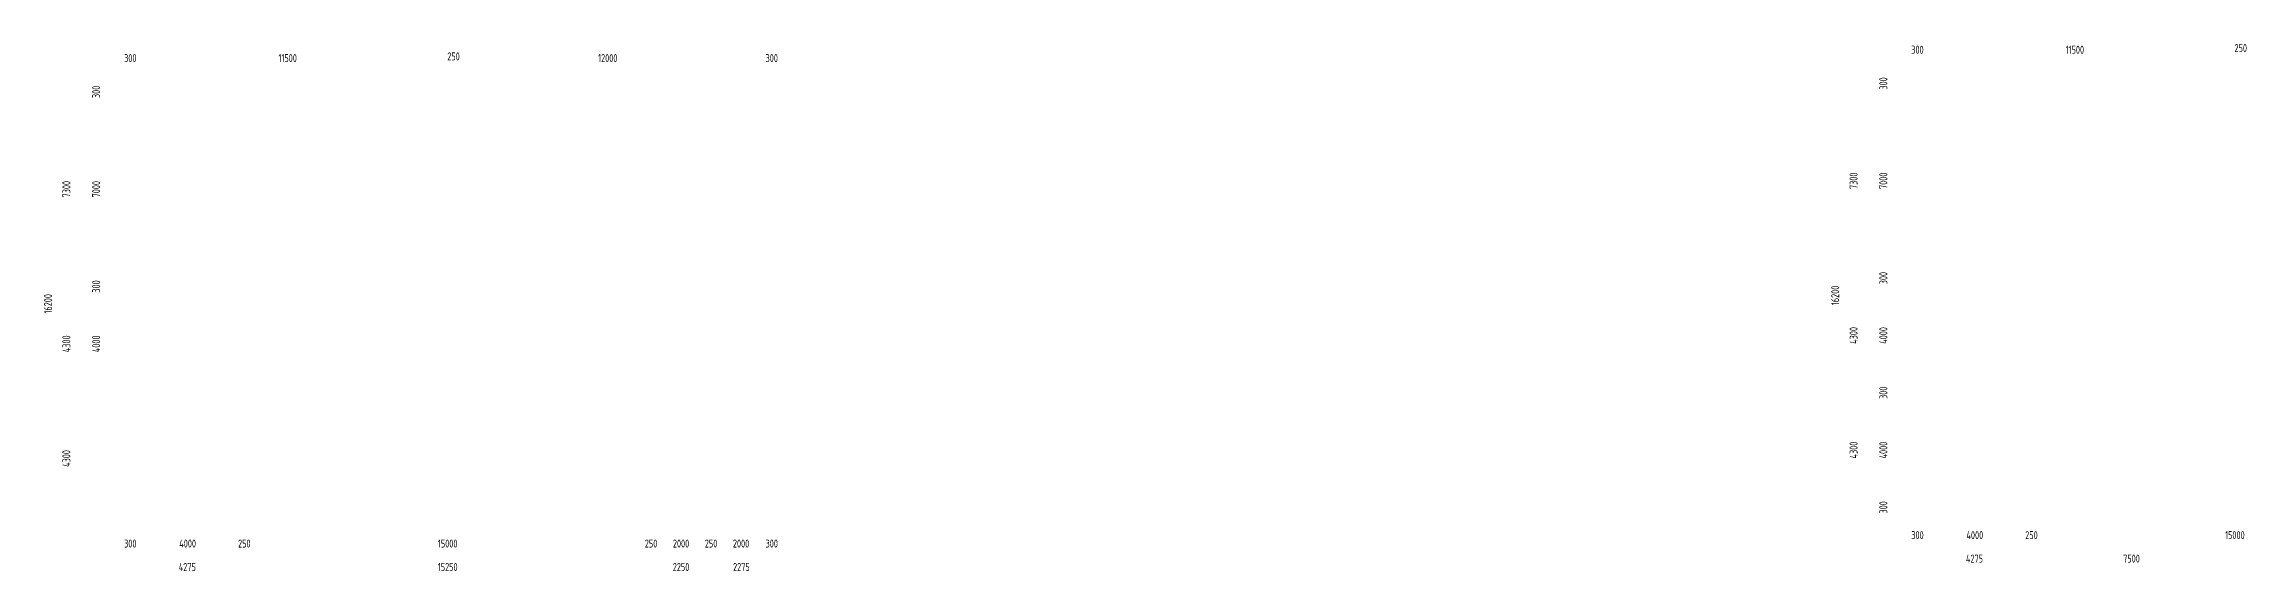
# Model space of a CAD drawing. Extents: x 838828 to 1489448, y 610351 to 848160.
# Drawn here: x 1080099 to 1162657, y 813740 to 833504 of the extents above; entities that cross this region are included whole.
import ezdxf

# ---------------------------------------------------------------- set-up
doc = ezdxf.new("R2010")
doc.units = 0
doc.header["$LTSCALE"] = 1000
doc.header["$MEASUREMENT"] = 0
doc.layers.add('标注', color=8, linetype='CONTINUOUS', lineweight=13)
doc.styles.add('TSSD_DIMENSION', font='tssdeng.shx', dxfattribs={"width": 0.7, "bigfont": 'tssdchn.shx'})

msp = doc.modelspace()

# ---------------------------------------------------------------- texts
at = {"layer": '标注', "color": 7, "ltscale": 0.001, "char_height": 300, "attachment_point": 5, "style": 'TSSD_DIMENSION'}
for s, insert in [('\\A1;300', (1083333, 832976)), ('\\A1;11500', (1089233, 832976)), ('\\A1;250', (1095453, 833040)), ('\\A1;12000', (1101233, 832976)), ('\\A1;300', (1107383, 832976)), ('\\A1;300', (1150341, 833291)), ('\\A1;11500', (1156241, 833291)), ('\\A1;250', (1162462, 833354)), ('\\A1;300', (1083333, 814769)), ('\\A1;4000', (1085483, 814769)), ('\\A1;250', (1087608, 814769)), ('\\A1;15000', (1095233, 814769)), ('\\A1;250', (1102858, 814769)), ('\\A1;2000', (1103983, 814769)), ('\\A1;250', (1105108, 814769)), ('\\A1;2000', (1106233, 814769)), ('\\A1;300', (1107383, 814769)), ('\\A1;300', (1150341, 815084)), ('\\A1;4000', (1152491, 815084)), ('\\A1;250', (1154616, 815084)), ('\\A1;15000', (1162241, 815084)), ('\\A1;4275', (1085470, 813890)), ('\\A1;15250', (1095233, 813890)), ('\\A1;2250', (1103983, 813890)), ('\\A1;2275', (1106245, 813890)), ('\\A1;4275', (1152479, 814205)), ('\\A1;7500', (1158366, 814205))]:
    msp.add_mtext(s, dxfattribs=dict(at, insert=insert))
at = {"layer": '标注', "color": 7, "ltscale": 0.001, "char_height": 300, "attachment_point": 5, "rotation": 90, "style": 'TSSD_DIMENSION'}
for s, insert in [('\\A1;300', (1149061, 832025)), ('\\A1;300', (1082052, 831710)), ('\\A1;7300', (1080936, 828060)), ('\\A1;7000', (1082052, 828060)), ('\\A1;7300', (1147945, 828375)), ('\\A1;7000', (1149061, 828375)), ('\\A1;300', (1149061, 824725)), ('\\A1;16200', (1080249, 823760)), ('\\A1;300', (1082052, 824410)), ('\\A1;16200', (1147257, 824075)), ('\\A1;4300', (1080936, 822260)), ('\\A1;4000', (1082052, 822260)), ('\\A1;4300', (1147945, 822575)), ('\\A1;4000', (1149061, 822575)), ('\\A1;300', (1149061, 820425)), ('\\A1;4300', (1080936, 817960)), ('\\A1;4300', (1147945, 818275)), ('\\A1;4000', (1149061, 818275)), ('\\A1;300', (1149061, 816125))]:
    msp.add_mtext(s, dxfattribs=dict(at, insert=insert))

doc.saveas('drawing.dxf')
